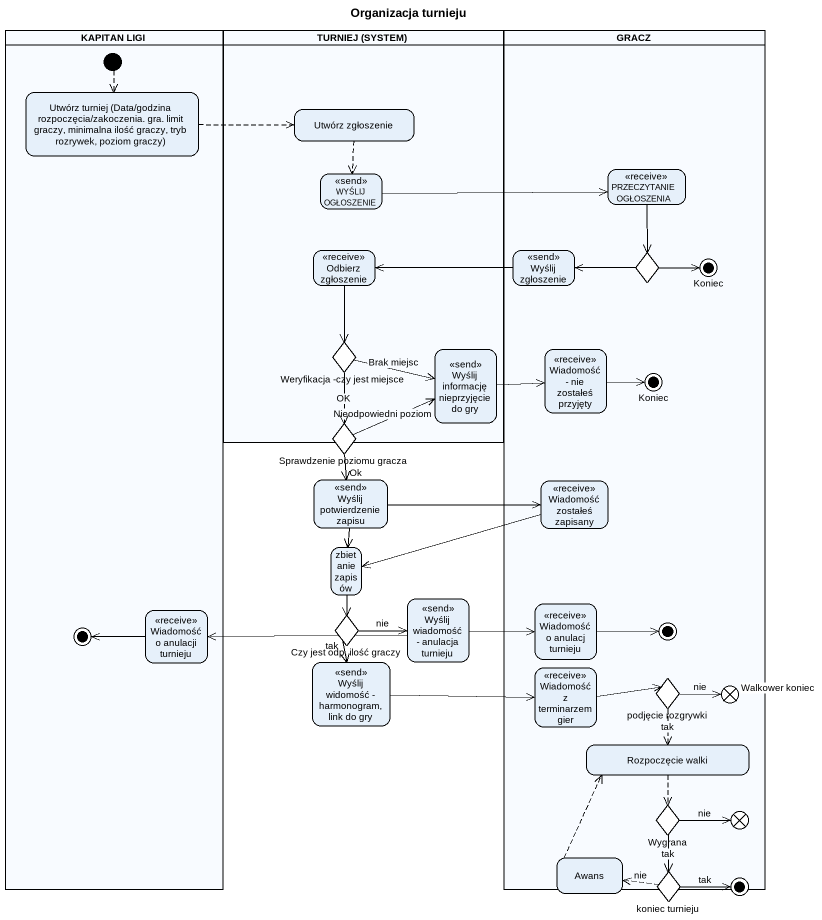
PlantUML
@startuml
title Organizacja turnieju
hide empty description
state "KAPITAN LIGI" as KAPITAN_LIGI <<partition>> {
  state "Utwórz turniej (Data/godzina rozpoczęcia/zakoczenia. gra. limit graczy, minimalna ilość graczy, tryb rozrywek, poziom graczy)" as Utwórz_turniej_Data_godzina
  state "Wiadomość o anulacji turnieju" as Wiadomość_o_anulacji <<receive>>
  [*] -[dashed]-> Utwórz_turniej_Data_godzina
  Wiadomość_o_anulacji -left-> [*]
}
state "TURNIEJ (SYSTEM)" as TURNIEJ_SYSTEM <<partition>> {
  state "Utwórz zgłoszenie" as Utwórz_zgłoszenie
  state "WYŚLIJ OGŁOSZENIE" as WYŚLIJ_OGŁOSZENIE <<send>>
  state "Odbierz zgłoszenie" as Odbierz_zgłoszenie <<receive>>
  state "Weryfikacja -czy jest miejsce" as Weryfikacja_czy_jest_miejsce <<choice>>
  state "Wyślij informację nieprzyjęcie do gry" as Wyślij_informację <<send>>
}
state GRACZ <<partition>> {
  state "PRZECZYTANIE OGŁOSZENIA" as PRZECZYTANIE_OGŁOSZENIA <<receive>>
  state "Wyślij zgłoszenie" as Wyślij_zgłoszenie <<send>>
  state choice1 <<choice>>
  state Koniec <<end>>
  state "Wiadomość - nie zostałeś przyjęty" as Wiadomość_nie_zostałeś <<receive>>
  state "Koniec" as Koniec_2 <<end>>
  state "Wiadomość zostałeś zapisany" as Wiadomość_zostałeś_zapisany <<receive>>
  state "Wiadomość o anulacj turnieju" as Wiadomość_o_anulacj_turnieju <<receive>>
  state final2 <<end>>
  state "Wiadomość z terminarzem gier" as Wiadomość_z_terminarzem_gier <<receive>>
  state "podjęcie rozgrywki" as podjęcie_rozgrywki <<choice>>
  state "Walkower koniec" as Walkower_koniec <<end>>
  state "Rozpoczęcie walki" as Rozpoczęcie_walki
  state Wygrana <<choice>>
  state flowfinal1 <<end>>
}
state "Sprawdzenie poziomu gracza" as Sprawdzenie_poziomu_gracza <<choice>>
state "Wyślij potwierdzenie zapisu" as Wyślij_potwierdzenie_zapisu <<send>>
state "zbietanie zapisów" as zbietanie_zapisów
state "Czy jest odp. ilość graczy" as Czy_jest_odp_ilość_graczy <<choice>>
state "Wyślij wiadomość - anulacja turnieju" as Wyślij_wiadomość_anulacja <<send>>
state "Wyślij widomość - harmonogram, link do gry" as Wyślij_widomość_harmonogram <<send>>
state Awans
state "koniec turnieju" as koniec_turnieju <<choice>>
Utwórz_turniej_Data_godzina -right[dashed]-> Utwórz_zgłoszenie
Utwórz_zgłoszenie -[dashed]-> WYŚLIJ_OGŁOSZENIE
WYŚLIJ_OGŁOSZENIE -right-> PRZECZYTANIE_OGŁOSZENIA
PRZECZYTANIE_OGŁOSZENIA --> choice1
Odbierz_zgłoszenie --> Weryfikacja_czy_jest_miejsce
Wyślij_zgłoszenie -left-> Odbierz_zgłoszenie
choice1 -left-> Wyślij_zgłoszenie
choice1 -right-> Koniec
Weryfikacja_czy_jest_miejsce -right-> Wyślij_informację : Brak miejsc
Weryfikacja_czy_jest_miejsce --> Sprawdzenie_poziomu_gracza : OK
Wyślij_informację -right-> Wiadomość_nie_zostałeś
Wiadomość_nie_zostałeś -right-> Koniec_2
Sprawdzenie_poziomu_gracza -right-> Wyślij_informację : Nieodpowiedni poziom
Sprawdzenie_poziomu_gracza --> Wyślij_potwierdzenie_zapisu : Ok
Wyślij_potwierdzenie_zapisu -right-> Wiadomość_zostałeś_zapisany
Wyślij_potwierdzenie_zapisu --> zbietanie_zapisów
Wiadomość_zostałeś_zapisany -left-> zbietanie_zapisów
zbietanie_zapisów --> Czy_jest_odp_ilość_graczy
Czy_jest_odp_ilość_graczy -right-> Wyślij_wiadomość_anulacja : nie
Czy_jest_odp_ilość_graczy --> Wyślij_widomość_harmonogram : tak
Wyślij_wiadomość_anulacja -left-> Wiadomość_o_anulacji
Wyślij_wiadomość_anulacja -right-> Wiadomość_o_anulacj_turnieju
Wiadomość_o_anulacj_turnieju -right-> final2
Wyślij_widomość_harmonogram -right-> Wiadomość_z_terminarzem_gier
Wiadomość_z_terminarzem_gier -right-> podjęcie_rozgrywki
podjęcie_rozgrywki -right-> Walkower_koniec : nie
podjęcie_rozgrywki -[dashed]-> Rozpoczęcie_walki : tak
Rozpoczęcie_walki -[dashed]-> Wygrana
Wygrana -right-> flowfinal1 : nie
Wygrana --> koniec_turnieju : tak
Awans -up[dashed]-> Rozpoczęcie_walki
koniec_turnieju -left[dashed]-> Awans : nie
koniec_turnieju -right-> [*] : tak
@enduml
